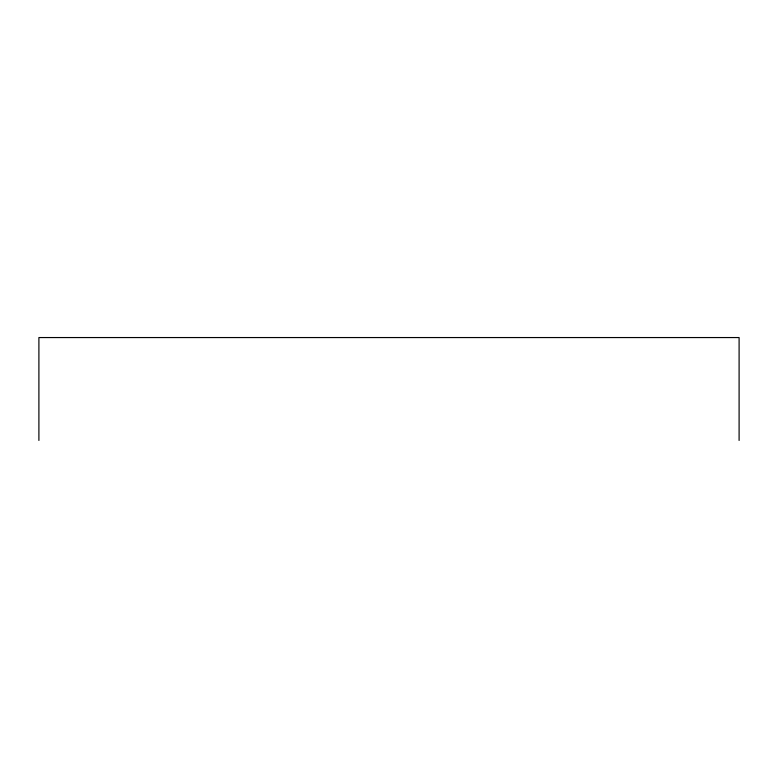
<?xml version="1.0" encoding="UTF-8"?>
<svg xmlns="http://www.w3.org/2000/svg" width="778" height="778" viewBox="0 0 778 778"><rect width="100%" height="100%" fill="white"/><g stroke="black" fill="none" stroke-linecap="round" stroke-linejoin="round"><path stroke-width="1.17" d="M739.1 440.445L739.1 337.555L38.9 337.555L38.9 440.445"/></g></svg>
